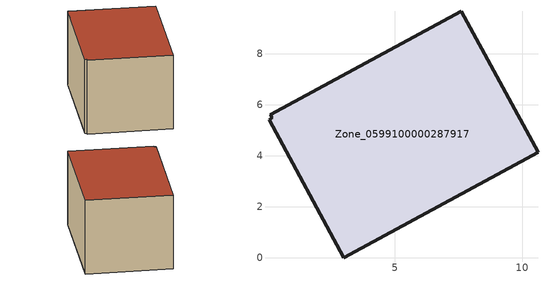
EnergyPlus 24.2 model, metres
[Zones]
Zone_0599100000287917
 floor ground (C_G): 0.07,5.42 0.19,5.49 0.12,5.61 7.62,9.67 10.62,4.14 3.01,0 z0
 wall outside (C_F): 10.62,4.14 7.62,9.67 0.12,5.61 0.19,5.49 0.07,5.42 3.01,0 10.62,4.14 z0:5.72
 roof outside (C_R): 0.19,5.49 0.07,5.42 3.01,0 10.62,4.14 7.62,9.67 0.12,5.61 z5.72
[BUILDING]
Pand.0599100000287917: North Axis=0; Terrain=City; Loads Convergence Tolerance Value=0.04; Temperature Convergence Tolerance Value=0.4; Solar Distribution=FullExterior; Maximum Number of Warmup Days=25; Minimum Number of Warmup Days=1
[Site:Location]
Rotterdam.The.Hague.AP_ZH_NLD Design_Conditions: Latitude=51.96; Longitude=4.45; Time Zone=1; Elevation=-4.5
[SITE:GROUNDTEMPERATURE:BUILDINGSURFACE]
18, 18, 18, 18, 18, 18, 18, 18, 18, 18, 18, 18
[MATERIAL] Thermal Absorptance=0.9; Solar Absorptance=0.7; Visible Absorptance=0.7
Name | Roughness | Thickness | Conductivity | Density | Specific Heat
G.TI.1946-1964 | MediumSmooth | 0.15 | 1 | 540 | 1210
F.TI.1946-1964 | Rough | 0.3 | 0.857143 | 1920 | 840
R.TI.1946-1964 | MediumRough | 0.2 | 0.277778 | 1500 | 1000
[CONSTRUCTION]
C_G: G.TI.1946-1964
C_F: F.TI.1946-1964
C_R: R.TI.1946-1964
[ZONE]
Zone_0599100000287917: Type=1; Multiplier=1; Ceiling Height=Autocalculate; Volume=Autocalculate; Floor Area=autocalculate; Part of Total Floor Area=Yes
[ZONEINFILTRATION:DESIGNFLOWRATE]
Infil_Zone_0599100000287917: Zone or ZoneList or Space or SpaceList=Zone_0599100000287917; Schedule=AlwaysOn; Design Flow Rate Calculation Method=Flow/Area; Flow Rate per Floor Area=0.003; Constant Term Coefficient=1; Temperature Term Coefficient=0; Velocity Term Coefficient=0; Velocity Squared Term Coefficient=0
[HVACTEMPLATE:ZONE:IDEALLOADSAIRSYSTEM]
Zone_0599100000287917: Maximum Heating Supply Air Temperature=50; Minimum Cooling Supply Air Temperature=13; Maximum Heating Supply Air Humidity Ratio=0.0156; Minimum Cooling Supply Air Humidity Ratio=0.0077; Heating Limit=NoLimit; Cooling Limit=NoLimit; Dehumidification Control Type=ConstantSensibleHeatRatio; Cooling Sensible Heat Ratio=0.7; Dehumidification Setpoint=60; Humidification Control Type=None; Humidification Setpoint=30; Outdoor Air Method=None; Outdoor Air Flow Rate per Person=0.00944; Outdoor Air Flow Rate per Zone Floor Area=0; Outdoor Air Flow Rate per Zone=0; Demand Controlled Ventilation Type=None; Outdoor Air Economizer Type=NoEconomizer; Heat Recovery Type=None; Sensible Heat Recovery Effectiveness=0.7; Latent Heat Recovery Effectiveness=0.65
[ZONECONTROL:THERMOSTAT]
ThermostatControl_Zone_0599100000287917: Zone or ZoneList=Zone_0599100000287917; Control Type Schedule=DualSetpointControlType; Control 1=Thermostat_Zone_0599100000287917; Temperature Difference Between Cutout And Setpoint=0
[THERMOSTATSETPOINT:DUALSETPOINT]
Thermostat_Zone_0599100000287917: Heating Setpoint Temperature Schedule=HeatingSetpoint_Zone_0599100000287917; Cooling Setpoint Temperature Schedule=CoolingSetpoint_Zone_0599100000287917
[SCHEDULE:COMPACT]
HeatingSetpoint_Zone_0599100000287917: Through: 12/31, For: AllDays, Until: 24:00, 21
CoolingSetpoint_Zone_0599100000287917: Through: 12/31, For: AllDays, Until: 24:00, 24
DualSetpointControlType: Through: 12/31, For: AllDays, Until: 24:00, 4
AlwaysOn: Through: 12/31, For: AllDays, Until: 24:00, 1
